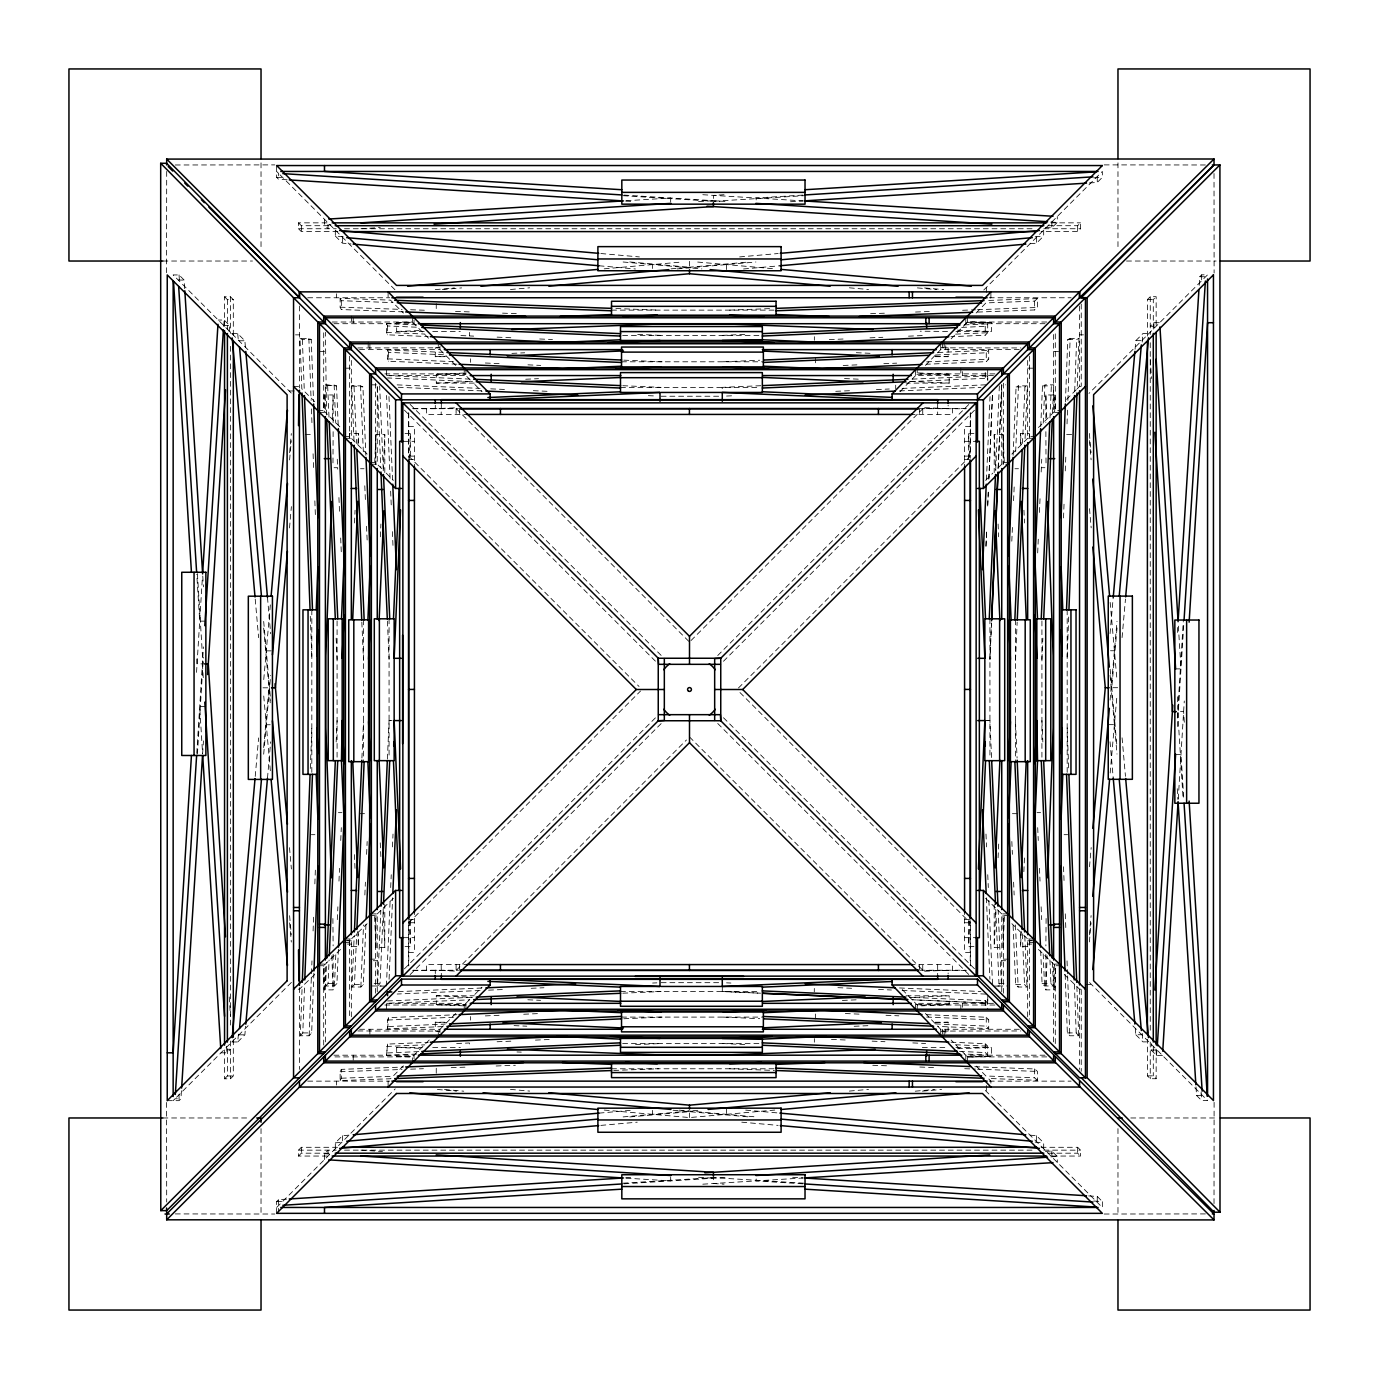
<?xml version="1.0" encoding="UTF-8"?>
<svg xmlns="http://www.w3.org/2000/svg" width="1379" height="1379" viewBox="0 0 1379 1379"><rect width="100%" height="100%" fill="white"/><g stroke="black" fill="none" stroke-linecap="round" stroke-linejoin="round"><path stroke-width="0.75" stroke-dasharray="5 3.75" d="M287.108 179.787L278.541 179.253L276.645 177.339L276.645 165.549M323.703 1045.058L323.703 965.731L317.791 965.731M333.132 954.251L333.132 989.881L324.272 989.881L324.272 965.179M326.547 414.958L325.392 332.253M1054.728 411.235L1054.728 394.963L1045.868 394.963L1045.868 422.56M814.265 991.984L814.317 988.433M987.812 995.948L987.692 1003.05L912.14 999.775L987.692 1003.05L985.244 1000.568L909.744 997.293M1067.036 423.87L1067.57 408.925M1067.88 400.375L1070.138 338.424L1078.999 338.424L1077.171 388.792L1064.26 401.703M313.895 973.091L311.654 1032.923L309.155 1035.767L300.312 1035.767L302.139 986.606M310.309 768.482L311.826 727.888M333.132 422.56L333.132 394.963L324.272 394.963L323.686 410.649L340.544 427.507M300.312 1035.767L302.794 1032.923L304.604 984.21M309.155 1035.767L311.395 975.867M311.482 973.729L311.964 960.887M313.085 930.946L313.722 913.829M314.843 883.887L315.481 866.77M332.253 418.595L333.132 394.963M332.977 462.913L333.132 431.041M1046.109 918.5L1045.868 945.873M1065.433 401.823L1067.76 339.63L1070.138 338.424M1038.456 949.441L1055.624 966.041L1054.728 989.881L1045.868 989.881L1047.144 955.733M1063.519 517.952L1064.157 500.853M1065.277 470.911L1065.915 453.794M1074.689 391.257L1076.62 339.63L1078.999 338.424M1067.174 656.956L1068.708 616.327M985.968 545.739L986.606 530.725M987.709 504.973L988.26 492.113M988.812 479.237L992.415 395.566M992.432 395.463L988.915 478.358M991.501 622.963L989.932 659.438L991.501 623.222M998.137 468.515L1001.74 384.844L1005.67 384.844M998.241 467.705L1001.74 384.844L1001.74 464.223L1007.635 464.223M1015.668 451.743L1018.443 385.861L1027.303 385.861L1024.976 440.97M1041.179 471.98L1041.731 459.207M1043.248 423.094L1044.868 384.844L1053.728 384.844L1052.453 414.958M338.407 949.252L336.924 983.555L334.442 985.985L325.582 985.985L326.599 962.456M336.148 742.005L337.079 720.579M349.335 437.832L349.525 433.575L358.385 433.575L358.385 444.141M325.582 985.985L328.064 983.555L329.081 959.974M334.442 985.985L335.821 953.889M337.303 919.655L337.872 906.813M338.975 881.129L339.527 868.287M340.734 840.483L341.302 827.641M354.506 523.003L355.058 510.23M357.919 444.228L358.385 433.575M365.935 924.568L363.332 984.572L360.85 987.019L351.99 987.019L354.196 936.22M361.919 758.019L363.504 721.613M384.793 472.601L384.793 434.609L375.933 434.609L374.76 461.724L383.293 470.256L379.639 385.879M351.99 987.019L354.472 984.572L356.678 933.824M360.85 987.019L363.539 924.964M364.849 895.005L365.401 882.164M366.607 854.342L367.159 841.5M380.363 536.793L380.914 524.02M383.224 470.808L384.793 434.609M384.638 986.123L377.553 985.985L380.828 910.45M387.396 759.105L389.068 720.51L393.498 720.579M377.553 985.985L380.035 983.555L383.328 908.037M386.413 985.985L390.136 900.401M390.688 887.576L391.24 874.717M392.463 846.913L393.015 834.054M409.253 459.138L410.373 433.575L405.047 433.575M389.085 979.262L392.619 897.815M986.433 479.909L990.036 396.566M973.953 946.442L968.627 946.442L969.747 920.81M985.968 546.532L986.623 531.622M987.726 506.059L988.364 491.148M999.361 385.879L995.707 470.256L1004.24 461.724L1003.067 434.609L994.207 434.609L994.207 472.601M1013.117 455.294L1016.082 386.913L1018.443 385.861M985.589 898.281L1004.412 916.483L1003.067 947.459L994.207 947.459L995.862 909.02M998.086 857.772L998.741 842.828M1011.807 541.171L1012.462 526.261M1013.565 500.698L1014.22 485.787M1022.477 443.469L1024.942 386.913L1027.303 385.861M1015.496 660.455L1017.168 622.119M1040.731 426.49L1042.49 385.879L1044.868 384.844M1029.751 940.03L1029.475 946.442L1020.615 946.442L1021.27 931.497M1023.856 871.7L1024.597 854.618M1037.68 552.927L1038.318 538.017M1039.438 512.454L1040.076 497.543M1049.971 417.94L1051.35 385.879L1053.608 384.896M1041.921 659.438L1042.852 638.132M196.542 672.383L202.454 576.525M196.766 753.365L203.454 646.889M197.421 754.123L203.368 657.473M223.726 326.427L224.122 320.031L218.227 320.031M167.238 1100.666L179.046 1100.666L180.942 1098.77L181.476 1090.186M202.627 753.761L203.437 740.902M229.155 331.891L229.569 325.461L224.122 320.031M1162.463 1055.487L1156.567 1055.487L1151.137 1050.04L1151.534 1043.627M1177.39 632.461L1177.925 623.894M1199.213 285.315L1199.747 276.748L1201.661 274.835L1207.556 274.835L1088.979 393.429M1156.567 1055.487L1156.964 1049.074M1177.338 718.045L1183.285 621.377M1177.373 726.509L1183.923 622.153M1178.252 798.993L1184.285 701.015M255.218 776.463L258.614 737.92M263.751 679.588L270.543 602.502M231.827 1041.972L237.722 1041.972L238.481 1033.44M263.665 747.539L268.922 687.811L263.027 687.811M289.624 452.743L291.314 433.575M263.682 754.192L270.629 675.434M289.607 459.931L291.297 440.659M237.722 1041.972L244.859 1034.836L245.617 1026.286M267.474 778.221L270.663 741.868M289.504 527.95L291.383 506.627M1089.496 866.736L1091.185 847.568M1110.026 633.65L1113.232 597.297M1135.072 349.232L1135.831 340.665L1142.967 333.528L1148.862 333.528M1089.393 934.859L1091.099 915.587M1110.078 700.084L1117.007 621.326M1089.376 941.943L1091.065 922.775M1117.042 627.962L1111.767 687.707L1117.662 687.707M1142.208 342.061L1142.967 333.528M1110.164 772.998L1116.938 695.912M1122.075 637.581L1125.471 599.038M416.665 1054.056L386.534 1055.314L387.568 1044.093L428.179 1042.334M442.659 1026.579L387.568 1028.906L387.568 1020.046L388.602 1017.668L456.983 1014.703M387.568 1028.906L388.602 1017.668M386.534 1055.314L387.568 1044.093M403.392 1065.846L390.481 1078.757L340.13 1080.584L340.13 1071.724L341.32 1069.363L403.513 1067.036M340.13 1080.584L341.32 1078.223L341.32 1069.363M899.97 391.722L918.173 372.899L949.166 374.243L949.166 383.103L906.089 383.103M925.395 365.435L942.322 347.939M951.131 338.855L967.748 321.686L991.57 322.583L991.57 331.443L955.957 331.443M976.125 313.016L985.899 302.915L1034.629 301.105L1037.456 298.605L1037.456 307.465L1034.629 309.947L974.781 312.188M961.663 327.392L985.244 326.358L987.692 323.875L987.692 332.735L985.244 335.218L950.958 336.717M935.514 354.989L986.261 352.783L988.709 350.3L988.709 359.161L986.261 361.643L926.257 364.246M909.726 381.621L985.244 378.346L987.692 375.864L987.812 382.948M173.151 1100.666L175.047 1098.77L180.942 1098.77M176.529 1097.288L291.727 982.089M983.779 290.021L1102.355 171.444L1102.355 177.339L1097.253 182.459L1088.669 182.993M221.002 1052.815L226.897 1052.815L230.448 1049.264L224.553 1049.264L224.553 1078.809L230.448 1078.809L233.31 1075.965L233.31 1039.404M1030.113 243.738L1036.543 243.169L1043.679 236.033L1043.679 230.138M1045.42 227.466L1051.849 227.863L1057.279 222.433L1057.279 216.537M224.553 1078.809L227.397 1075.965L227.397 1046.402M1048.109 225.708L1077.654 225.708L1080.515 222.846L1080.515 228.742L1077.654 231.603L1041.093 231.603M408.615 922.947L640.545 691.017M691.017 640.545L922.947 408.615M404.392 968.868L655.542 717.718M717.718 655.542L968.868 404.392M410.132 974.608L661.282 723.458M723.458 661.282L974.608 410.132M412.735 970.385L456.104 970.488L686.466 739.971M738.454 687.983L970.385 456.053L970.385 412.735M1147.397 336.114L1147.397 299.553L1150.258 296.692L1156.154 296.692L1156.154 326.254L1150.258 326.254L1153.792 322.703L1159.687 322.703M324.496 1159.601L324.496 1153.706L328.047 1150.155L328.047 1156.05L298.485 1156.05L298.485 1150.155L301.346 1147.294L337.907 1147.294M1153.292 329.098L1153.292 299.553L1156.154 296.692M298.485 1156.05L301.346 1153.189L330.891 1153.189M985.589 480.357L992.811 473.135M1011.841 454.122L1029.372 436.591L1035.267 436.591M1038.456 427.507L1055.297 410.649L1061.209 410.649M1077.171 388.792L1079.55 386.413L1085.445 386.413M429.197 1040.042L412.355 1056.9L332.27 1056.9M455.811 1013.427L438.281 1030.958L438.281 1036.87M474.824 994.414L482.047 987.192M276.645 1213.348L276.645 1201.557L278.541 1199.644L287.108 1199.109M335.321 1148.759L335.321 1142.863L342.457 1135.727L351.024 1134.969M276.645 1207.452L395.221 1088.876M314.722 974.436L299.45 989.191L293.555 989.191M340.544 949.441L323.375 966.041L324.272 989.881M343.733 940.633L349.628 940.633L367.124 923.706M393.411 898.281L374.588 916.483L375.933 947.459L384.793 947.459L384.793 904.383M604.209 268.836L681.295 262.062M739.627 256.925L778.152 253.529M435.264 289.624L454.432 287.935M671.021 268.853L749.245 261.958M1035.146 236.792L1043.679 236.033M442.349 289.607L461.62 287.901M677.123 268.922L755.882 261.993M510.454 289.504L529.639 287.815M743.557 268.974L779.911 265.768M599.089 1113.129L633.306 1110.112M849.361 1091.082L868.546 1089.393M623.118 1116.904L699.808 1110.147M915.242 1091.185L934.514 1089.479M335.321 1142.863L343.854 1142.105M629.755 1116.938L689.5 1111.681L689.5 1117.576M922.43 1091.151L941.598 1089.479M600.848 1125.385L637.236 1122.178M691.551 1117.386L774.791 1110.061M698.567 201.627L713.426 200.696M802.906 195.077L756.175 198.007L756.175 203.902M360.988 228.742L380.328 227.535M790.495 201.748L803.371 200.938M625.687 1177.821L634.254 1177.287M1045.42 1151.431L1051.849 1151.034L1057.279 1156.464L1057.279 1162.376M623.946 1183.837L728.302 1177.27M626.066 200.748L670.677 198.007L670.677 203.902M724.044 194.715L713.426 195.37L713.426 201.265L803.681 195.715M324.496 219.313L324.496 225.208L330.943 224.811M1093.771 177.874L1102.355 177.339M623.17 1183.182L717.701 1177.356M1050.867 1156.86L1057.279 1156.464M702.807 1184.182L802.906 1178.011M439.539 347.646L435.281 347.818L435.281 356.678L445.831 356.678M722.286 335.39L745.832 334.356M964.145 324.892L987.692 323.875M435.281 356.678L445.917 356.23M511.919 353.369L524.692 352.8M829.331 339.596L844.31 338.958M869.994 337.838L882.836 337.286M908.502 336.166L923.482 335.528M955.578 334.132L987.692 332.735M474.29 383.103L436.298 383.103L436.298 374.243L463.413 373.071L471.946 381.604L387.568 377.949M723.303 361.798L759.708 360.229M937.927 352.507L988.709 350.3M436.298 383.103L472.497 381.535M525.727 379.225L538.499 378.673M843.19 365.469L858.169 364.814M883.853 363.694L896.695 363.142M926.654 361.85L988.709 359.161M760.812 385.706L722.2 387.361L722.286 391.808M912.14 379.139L987.692 375.864M454.432 407.839L435.281 408.667L435.281 405.133M726.561 396.049L735.197 395.67M835.743 391.308L850.757 390.671M876.406 389.55L889.265 388.999M902.09 388.43L987.692 384.724M899.504 390.929L980.952 387.396M398.255 991.639L481.599 988.019M480.064 990.518L397.169 994.018M488.58 990.156L505.628 989.415M531.191 988.295L543.964 987.743M652.612 983.037L656.869 982.848M924.637 971.247L948.131 970.23L948.131 973.781M387.568 1000.964L471.946 997.31L463.413 1005.825L436.298 1004.653L436.298 995.793L474.29 995.793M622.791 993.19L661.127 991.535M485.339 1015.909L500.249 1015.254M523.692 1014.237L538.603 1013.599M842.379 1000.43L857.324 999.775M910.726 997.465L949.166 995.793L949.166 1004.653L918.173 1005.998L899.97 987.192M388.602 1026.528L445.176 1024.08M623.808 1018.753L662.161 1017.099M497.095 1041.766L512.005 1041.128M535.448 1040.111L550.359 1039.456M854.17 1026.286L869.115 1025.648M935.324 1022.77L948.131 1022.218L948.131 1031.078L941.719 1031.354M387.568 1052.953L419.63 1051.556M635.564 1044.627L661.127 1043.524M386.534 1009.238L386.534 1003.326L469.412 999.844M387.568 1020.046L453.432 1017.271M386.534 1046.454L424.784 1044.851M456.656 1043.507L469.412 1042.972L469.412 1046.506M424.249 331.443L396.669 331.443L396.669 322.583L412.338 321.997L429.197 338.855M729.577 310.12L772.309 308.534M1037.456 298.605L988.295 300.45L990.898 297.761L990.898 291.865M396.669 331.443L420.302 330.546M870.614 313.705L885.577 313.154M915.535 312.033L932.635 311.395M962.594 310.275L975.418 309.792M977.556 309.706L1037.456 307.465M922.327 1047.626L947.563 1047.471M451.226 1067.674L468.326 1067.036M496.13 1066.001L515.367 1065.277M957.44 1048.747L991.57 1047.471L991.57 1056.314L967.748 1057.21L951.131 1040.042M340.13 1071.724L402.065 1069.483M410.614 1069.173L423.439 1068.708M341.32 1078.223L392.963 1076.292M613.741 1070.449L658.645 1068.777M986.985 720.562L989.932 720.51L991.604 759.105M994.362 986.123L1001.447 985.985L998.172 910.45L995.69 908.054L998.965 983.555L1001.447 985.985M175.288 164.98L274.852 164.894M1104.148 164.894L1205.867 164.98M276.645 177.339L282.885 177.339M337.907 231.603L301.346 231.603L298.485 228.742L298.485 222.846L328.047 222.846L328.047 228.742L324.496 225.208M1050.953 222.846L1080.515 222.846M298.485 222.846L301.346 225.708L330.891 225.708M298.485 228.742L336.269 228.742M344.509 228.742L1035.267 228.742M1043.886 228.742L1080.515 228.742M162.86 261.027L252.495 261.027M1126.505 261.027L1216.14 261.027M184.7 288.642L184.148 280.058L179.046 274.938L173.151 274.938L291.727 393.515M1199.747 276.748L1205.642 276.748M178.253 280.058L184.148 280.058M224.553 326.34L224.553 296.795L230.448 296.795L233.31 299.657L233.31 336.217M307.707 297.761L389.723 297.761M989.277 297.761L1071.104 297.761M224.553 296.795L227.397 299.657L233.31 299.657M1147.397 299.553L1153.292 299.553M611.518 310.12L776.049 310.12M332.27 322.014L412.355 322.014L412.355 316.101M1046.764 322.014L967.437 322.014L967.437 316.101M396.669 322.583L412.924 322.583M966.886 322.583L991.57 322.583M333.959 323.703L414.045 323.703L414.045 317.791M1045.041 323.703L965.8 323.703L965.8 317.791M223.657 325.461L229.569 325.461M432.73 331.443L460.327 331.443M947.563 331.443L920.189 331.201M231.827 333.632L237.722 333.632L244.859 340.768L245.428 347.18M295.52 334.856L299.45 334.856M1079.55 334.856L1083.48 334.856M622.636 335.39L760.225 335.39M314.74 401.703L301.829 388.792L300.001 338.424L308.862 338.424L311.24 339.63L313.567 401.823M300.001 338.424L302.38 339.63L311.24 339.63M1067.76 339.63L1076.62 339.63M238.963 340.768L244.859 340.768M1135.831 340.665L1141.726 340.665M357.885 347.939L439.505 347.818M941.667 347.818L1020.839 347.939M359.574 349.628L439.97 349.628L439.97 343.733M1019.271 349.628L940.702 349.628L940.702 343.733M319.48 351.524L325.392 351.524M1053.608 351.524L1059.52 351.524M935.203 356.678L948.131 356.678L948.131 347.818L941.719 347.542M621.533 361.798L763.363 361.798M345.422 368.176L351.335 368.176M1027.665 368.176L1033.578 368.176M384.844 373.881L465.912 373.881M994.914 373.881L917.225 373.881L917.225 367.969M436.298 374.243L465.912 374.243M916.88 374.243L949.166 374.243M386.534 369.658L386.534 375.571L465.912 375.571L465.912 369.658M993.466 375.571L915.587 375.571L915.587 369.658M319.48 412.355L325.392 412.355L325.392 384.896L336.51 385.879L338.269 426.49M371.365 384.844L377.26 384.844L380.759 467.705M325.392 384.896L336.51 385.879M354.024 440.97L351.697 385.861L360.557 385.861L362.918 386.913L365.883 455.294M1042.49 385.879L1051.35 385.879M293.555 386.413L299.45 386.413M351.697 385.861L362.918 386.913M1016.082 386.913L1024.942 386.913M620.498 387.378L760.225 387.378M289.159 390.964L295.072 390.964M661.127 396.238L720.166 396.238M412.735 408.615L456.104 408.512L689.5 642.045M966.265 408.615L922.741 408.512L922.741 414.424M413.079 408.77L458.5 408.667M920.138 408.667L965.921 408.77M317.791 410.649L323.703 410.649L323.703 330.564M1059.52 412.355L1053.608 412.355L1053.608 332.253M468.774 414.424L426.404 414.424L426.404 408.512M910.071 414.424L952.441 414.424L952.441 408.512M408.512 426.404L414.424 426.404L414.424 468.774M970.488 426.404L964.576 426.404L964.576 468.774M968.627 458.914L968.627 433.575L973.953 433.575M1020.615 444.141L1020.615 433.575L1029.475 433.575L1029.665 437.832M305.276 434.557L312.361 434.557M1066.639 434.557L1073.724 434.557M343.733 436.591L349.628 436.591L367.159 454.122M345.422 438.281L351.335 438.281L351.335 357.885M1033.578 438.281L1027.665 438.281L1027.665 357.885M403.185 441.332L414.424 441.332M964.576 441.332L975.815 441.332M408.615 412.735L408.512 456.104L414.424 456.104M964.576 456.104L970.488 456.104M408.512 459.379L414.424 459.379M964.576 459.379L970.488 459.379M369.658 462.534L375.571 462.534M1003.429 462.534L1009.342 462.534M371.365 464.223L377.26 464.223L377.26 384.844M334.08 467.705L337.631 467.705L337.821 471.98M1041.369 467.705L1044.92 467.705M360.505 468.739L364.039 468.739M1014.961 468.739L1018.495 468.739M205.592 621.136L199.696 621.136L196.766 574.388M1110.491 650.75L1114.422 650.75M266.285 650.854L272.18 650.854M1175.098 668.884L1180.993 668.884L1178.252 624.273M205.592 706.617L199.696 706.617L202.575 753.365M985.502 720.579L989.932 720.579M266.285 724.751L270.215 724.751M1108.526 724.664L1114.422 724.664M1175.098 754.382L1180.993 754.382L1183.803 798.993M338.407 812.662L341.94 812.662M1037.06 812.662L1040.593 812.662M359.505 813.679L366.59 813.679M1012.41 813.679L1019.495 813.679M311.361 834.691L314.912 834.691M1064.088 834.691L1067.639 834.691M371.365 913.898L377.26 913.898L377.26 991.76M1007.635 913.898L1001.74 913.898L1001.74 991.76M369.658 915.535L375.571 915.535L375.571 993.208M1009.342 915.535L1003.429 915.535L1003.429 993.208M408.512 919.465L414.424 919.465M964.576 919.465L970.488 919.465M414.424 922.741L408.512 922.741L408.615 966.265M964.576 922.741L970.488 922.741L970.385 966.265M403.185 937.668L414.424 937.668M964.576 937.668L975.815 937.668M345.422 938.996L351.335 938.996L351.335 1017.581M1033.578 938.996L1027.665 938.996L1027.665 1017.581M1035.267 940.633L1029.372 940.633L1011.876 923.706M347.387 940.788L351.335 940.788M1027.665 940.788L1031.613 940.788M343.733 942.478L349.628 942.478M1029.372 942.478L1035.267 942.478M347.387 944.081L351.335 944.081M1027.665 944.081L1031.613 944.081M349.249 940.03L349.525 946.442L358.385 946.442L358.385 933.514M405.047 946.442L410.373 946.442L410.373 920.586M408.512 952.441L414.424 952.441L414.424 910.071M970.488 952.441L964.576 952.441L964.576 910.071M369.658 959.146L375.571 959.146M1003.429 959.146L1009.342 959.146M373.33 960.732L377.26 960.732M1001.74 960.732L1005.67 960.732M319.48 964.093L325.392 964.093L325.392 1043.351M1059.52 964.093L1053.608 964.093L1053.608 1043.351M468.774 964.576L426.404 964.576L426.404 970.488M910.071 964.576L952.441 964.576L952.441 970.488M1061.209 965.731L1055.297 965.731L1055.297 1045.058M413.079 970.23L458.5 970.23M920.138 970.23L965.921 970.23M966.265 970.385L922.741 970.488L922.741 964.576M661.127 982.675L720.166 982.675M328.064 983.555L336.924 983.555M374.123 983.555L380.035 983.555M998.965 983.555L1004.877 983.555M1042.076 983.555L1050.936 983.555L1053.418 985.985L1044.558 985.985L1042.076 983.555L1040.593 949.252M354.472 984.572L363.332 984.572M1015.668 984.572L1024.528 984.572L1027.01 987.019L1018.15 987.019L1015.668 984.572L1013.065 924.568M1085.635 984.537L1091.53 984.537M371.64 985.985L381.104 985.985M997.896 985.985L1007.359 985.985M1064.278 974.436L1079.55 989.191L1085.445 989.191M620.498 991.535L760.225 991.535M906.089 995.793L949.166 995.793M386.534 1003.326L465.912 1003.326L465.912 1009.238M993.466 1003.326L915.587 1003.326L915.587 1009.238M436.298 1004.653L465.912 1004.653M916.88 1004.653L949.166 1004.653M384.844 1005.015L465.912 1005.015M994.914 1005.015L917.225 1005.015L917.225 1010.928M621.533 1017.099L763.363 1017.099M439.539 1031.268L435.281 1031.078L435.281 1022.218L445.831 1022.218M935.203 1022.218L948.131 1022.218M359.574 1029.268L439.97 1029.268L439.97 1035.181M1019.271 1029.268L940.702 1029.268L940.702 1035.181M357.885 1030.958L439.505 1031.078M941.667 1031.078L1020.839 1030.958M302.794 1032.923L311.654 1032.923M1067.346 1032.923L1076.206 1032.923L1078.688 1035.767L1069.845 1035.767L1067.346 1032.923L1065.105 973.091M238.963 1034.836L244.859 1034.836M1135.262 1028.32L1135.831 1034.733L1141.726 1034.733M1135.831 1034.733L1142.967 1041.886L1148.862 1041.886M622.636 1043.524L760.225 1043.524M412.355 1062.795L412.355 1056.9L396.669 1056.314L396.669 1047.471L422.129 1047.471M432.73 1047.471L460.327 1047.471M955.957 1047.471L991.57 1047.471M1151.137 1050.04L1157.033 1050.04M333.959 1055.194L414.045 1055.194L414.045 1061.106M1045.041 1055.194L965.8 1055.194L965.8 1061.106M396.669 1056.314L412.924 1056.314M966.886 1056.314L991.57 1056.314M1046.764 1056.9L967.437 1056.9L967.437 1062.795M611.518 1068.777L776.049 1068.777M227.397 1075.965L233.31 1075.965M1147.397 1075.861L1153.292 1075.861L1156.154 1078.723L1150.258 1078.723L1147.397 1075.861L1147.397 1039.301M307.707 1081.136L389.723 1081.136M989.277 1081.136L1071.104 1081.136M1196.007 1086.876L1196.541 1095.46L1202.436 1095.46M1196.541 1095.46L1201.661 1100.563L1207.556 1100.563L1088.979 981.986M162.86 1117.973L250.357 1117.973M1130.78 1117.973L1216.14 1117.973M1041.093 1147.294L1077.654 1147.294L1080.515 1150.155L1080.515 1156.05L1050.953 1156.05M298.485 1150.155L336.269 1150.155M344.509 1150.155L1035.267 1150.155M1043.886 1150.155L1080.515 1150.155M1048.109 1153.189L1077.654 1153.189L1080.515 1156.05M276.645 1201.557L282.885 1201.557M175.288 1213.916L274.852 1214.02M1104.148 1214.02L1205.867 1213.916M389.068 720.51L392.015 720.562M403.513 311.878L341.32 309.551L340.13 307.172L340.13 298.312L390.481 300.139L403.392 313.05M340.13 307.172L402.065 309.43M410.614 309.741L425.577 310.275M615.879 308.517L658.645 310.12M340.13 298.312L341.32 300.691L392.963 302.622M455.501 311.378L472.601 312.033M502.542 313.136L517.504 313.705M957.44 330.167L991.57 331.443M974.781 1066.708L1034.629 1068.949L1037.456 1071.431L1037.456 1080.291L988.295 1078.447L990.898 1081.136L990.898 1087.048M396.669 1047.471L420.302 1048.35M516.987 1051.97L521.279 1052.125M872.752 1065.277L889.869 1065.915M919.81 1067.036L934.79 1067.587M964.731 1068.708L975.418 1069.104M977.556 1069.19L1037.456 1071.431M1037.456 1080.291L1034.629 1077.809L985.899 1075.982L976.125 1065.881M729.577 1068.777L774.446 1070.449M416.665 324.858L386.534 323.582L386.534 332.442L387.568 334.821L428.179 336.579M386.534 332.442L424.784 334.046M460.914 335.58L473.669 336.114M456.983 364.194L388.602 361.229L387.568 358.85L387.568 349.99L442.659 352.317M387.568 358.85L453.432 361.643M386.534 375.571L469.412 379.07M397.169 384.879L480.064 388.378M637.701 334.373L661.127 335.39M386.585 323.703L387.568 325.961L419.63 327.34M497.095 337.131L514.143 337.872M539.706 338.975L552.479 339.527M856.307 352.696L871.252 353.352M935.324 356.127L948.131 356.678M623.808 360.143L662.161 361.798M387.568 349.99L388.602 352.369L445.176 354.817M485.339 363.005L502.387 363.728M527.95 364.849L540.723 365.401M844.517 378.57L859.462 379.208M910.726 381.431L949.166 383.103M622.791 385.706L661.127 387.378M490.717 388.844L507.748 389.585M533.311 390.688L548.221 391.343M648.354 395.67L656.869 396.049M924.637 407.65L948.131 408.667L948.131 405.133M398.255 387.258L481.599 390.878M899.504 987.967L980.952 991.501M454.432 971.057L435.281 970.23L435.281 973.781M726.561 982.848L730.922 983.037M837.898 987.674L852.894 988.329M878.544 989.45L891.42 990.001M902.09 990.467L987.692 994.173M722.286 987.105L722.286 991.535L760.812 993.208M722.2 991.535L760.536 993.19M926.257 1014.651L986.261 1017.254L988.709 1019.736L988.709 1028.596L937.927 1026.407M436.298 995.793L472.497 997.362M527.847 999.775L540.62 1000.327M845.327 1013.531L860.306 1014.186M885.99 1015.289L898.832 1015.84M926.654 1017.047L988.709 1019.736M935.514 1023.925L986.261 1026.114L988.709 1028.596M723.303 1017.099L759.708 1018.685M950.958 1042.196L985.244 1043.679L987.692 1046.161L987.692 1055.021L964.145 1054.004M435.281 1022.218L445.917 1022.684M514.057 1025.631L526.83 1026.183M831.468 1039.387L846.447 1040.042M872.131 1041.145L884.973 1041.714M912.795 1042.92L925.619 1043.472M955.578 1044.765L987.692 1046.161M959.525 1051.419L985.244 1052.539L987.692 1055.021M722.286 1043.524L747.97 1044.627M702.807 194.715L802.906 200.886M623.17 195.715L719.838 201.662M1050.867 222.036L1057.279 222.433M324.496 1153.706L330.943 1154.102M803.681 1183.182L713.426 1177.632L713.426 1183.527L724.044 1184.182M1093.771 1201.023L1102.355 1201.557L1102.355 1207.452L983.779 1088.876M626.066 1178.149L670.677 1180.889L670.677 1176.959M623.946 195.077L728.302 201.627M625.687 201.075L634.254 201.61M360.988 1150.155L382.483 1151.499M792.649 1177.287L803.371 1177.959M1088.669 1195.903L1097.253 1196.438L1102.355 1201.557M698.567 1177.27L713.426 1178.2M802.906 1183.837L756.175 1180.889L756.175 1174.994M600.848 253.529L639.373 256.925M697.705 262.062L774.791 268.836M335.321 230.138L335.321 236.033L343.854 236.792M629.755 261.958L689.5 267.233L689.5 261.338M924.568 287.935L943.736 289.624M623.118 261.993L701.877 268.922M917.38 287.901L936.651 289.607M335.321 236.033L342.457 243.169L351.024 243.928M599.089 265.768L635.443 268.974M849.361 287.815L868.546 289.504M510.454 1089.393L529.639 1091.082M745.694 1110.112L779.911 1113.129M1030.113 1135.158L1036.543 1135.727L1043.679 1142.863L1043.679 1148.759M444.486 1089.479L463.758 1091.185M679.192 1110.147L755.882 1116.904M437.402 1089.479L456.57 1091.151M673.073 1110.233L749.245 1116.938M1035.146 1142.105L1043.679 1142.863M604.209 1110.061L687.449 1117.386M741.764 1122.178L778.152 1125.385M276.645 171.444L278.541 173.358L278.541 179.253M280.023 174.84L395.221 290.021M455.811 365.469L438.281 347.939L438.281 342.044M474.824 384.482L482.047 391.705M739.971 692.534L970.385 922.947M410.132 404.392L661.282 655.542M723.458 717.718L974.608 968.868M404.392 410.132L655.542 661.282M717.718 723.458L968.868 974.608M408.615 456.053L639.029 686.466M689.5 736.955L922.947 970.385M386.189 473.135L393.411 480.357M925.395 1013.462L942.322 1030.958M1110.164 602.399L1116.938 679.502M1122.075 737.817L1125.471 776.36M1089.376 433.471L1091.065 452.64M1110.147 669.229L1117.042 747.452M1142.208 1033.336L1142.967 1041.886M1089.393 440.556L1091.099 459.828M1110.078 675.331L1117.007 754.089M1089.496 508.661L1091.185 527.847M1110.026 741.764L1113.232 778.118M267.474 597.4L270.663 633.754M289.504 847.654L291.383 868.977M263.682 621.429L270.629 700.17M289.607 915.69L291.297 934.962M237.722 333.632L238.481 342.164M263.665 628.066L270.543 706.272M289.624 922.861L291.314 942.047M255.218 599.141L258.614 637.684M263.751 696.016L270.543 773.102M1177.373 696.774L1178.304 711.633M1150.258 359.195L1151.465 378.535M1177.252 788.702L1177.925 799.424M202.765 576.077L203.437 586.816M229.224 996.983L230.448 1016.323M202.385 663.885L203.454 680.864M1184.285 722.251L1183.63 711.633L1177.735 711.633L1183.148 799.734M1153.792 322.703L1154.189 329.15M1201.126 1091.978L1201.661 1100.563M179.046 274.938L179.563 283.54M197.421 573.63L202.972 663.885L197.076 663.885L196.542 655.37M226.501 1046.368L226.897 1052.815M1041.921 720.579L1042.852 742.005M1052.401 962.456L1053.418 985.985M1049.919 959.974L1050.936 983.555M1020.615 433.575L1021.081 444.228M1023.942 510.23L1024.494 523.003M1037.697 827.641L1038.266 840.483M1039.473 868.287L1040.025 881.129M1041.128 906.813L1041.697 919.655M1043.179 953.889L1044.558 985.985M1015.496 721.613L1017.081 758.019M1024.804 936.22L1027.01 987.019M1022.322 933.824L1024.528 984.572M994.207 434.609L995.776 470.808M998.086 524.02L998.637 536.793M1011.841 841.5L1012.393 854.342M1013.599 882.164L1014.151 895.005M1015.461 924.964L1018.15 987.019M968.627 433.575L969.747 459.138M985.985 834.054L986.537 846.913M987.76 874.717L988.312 887.576M988.864 900.401L992.587 985.985M986.381 897.815L989.915 979.262M388.964 396.566L392.567 479.909M390.085 478.358L386.568 395.463M390.636 491.148L391.274 506.059M392.377 531.622L393.032 546.532M409.253 920.81L410.373 946.442M387.413 621.084L389.068 659.438M364.78 485.787L365.435 500.698M366.538 526.261L367.193 541.171M380.259 842.828L380.914 857.772M383.138 909.02L384.793 947.459M360.557 385.861L363.332 451.743M354.058 386.913L356.523 443.469M361.832 622.119L363.504 660.455M338.924 497.543L339.562 512.454M340.682 538.017L341.32 552.927M354.403 854.618L355.144 871.7M357.73 931.497L358.385 946.442M334.132 384.844L335.752 423.094M337.269 459.207L337.631 467.705M327.65 385.879L329.029 417.94M336.148 638.132L337.079 659.438M1054.728 394.963L1055.314 410.649L1055.297 330.564M1067.174 727.888L1068.691 768.482M1076.861 986.606L1078.688 1035.767M1074.396 984.21L1076.206 1032.923M1045.868 394.963L1046.747 418.595M1063.519 866.77L1064.157 883.887M1065.277 913.829L1065.915 930.946M1067.036 960.887L1067.518 973.729M1067.605 975.867L1069.845 1035.767M1046.023 462.913L1045.868 431.041M332.891 918.5L333.132 945.873M313.085 453.794L313.722 470.911M314.843 500.853L315.481 517.952M331.856 955.733L333.132 989.881M302.38 339.63L304.311 391.257M310.292 616.327L311.826 656.956M308.862 338.424L311.12 400.375M311.43 408.925L311.964 423.87M1214.02 173.495L1214.106 273.042M1214.106 1102.355L1214.02 1204.074M1201.661 274.835L1201.661 281.092M1156.154 1049.16L1156.154 1078.723M1153.292 1046.299L1153.292 1075.861M1150.258 296.692L1150.258 334.476M1150.258 342.716L1150.258 1033.474M1150.258 1042.093L1150.258 1078.723M1117.973 162.86L1117.973 250.357M1117.973 1128.643L1117.973 1216.14M1097.253 176.564L1097.253 182.459M1097.253 1196.438L1097.253 1202.333M1081.239 304.104L1081.239 385.775M1081.239 989.639L1081.239 1071.293M1079.55 306L1079.55 386.413M1079.55 989.191L1079.55 1069.397M1077.654 225.708L1077.654 231.603M1077.654 1147.294L1077.654 1153.189M1067.174 609.828L1067.174 774.36M1054.728 965.179L1054.728 989.881M1051.849 221.967L1051.849 227.863M1051.849 1151.034L1051.849 1156.929M1045.868 954.251L1045.868 989.881M1041.921 620.946L1041.921 758.536M1036.543 237.274L1036.543 243.169M1036.543 1135.727L1036.543 1141.622M1034.629 301.105L1034.629 309.947M1034.629 1068.949L1034.629 1077.809M1029.372 356.178L1029.475 437.798M1029.475 939.978L1029.372 1019.15M1020.615 933.514L1020.615 946.442M1015.496 619.826L1015.496 761.673M1003.429 383.155L1003.429 464.223M1003.067 434.609L1003.067 464.223M1003.067 915.191L1003.067 947.459M994.207 904.383L994.207 947.459M989.932 618.809L989.932 758.536M987.692 369.951L987.692 379.397M987.692 999.499L987.692 1008.945M986.347 287.47L986.347 293.365M986.261 352.783L986.261 361.643M986.261 1017.254L986.261 1026.114M986.347 1085.532L986.347 1091.427M985.244 326.358L985.244 335.218M985.244 372.433L985.244 378.346M985.244 1000.568L985.244 1006.463M985.244 1043.679L985.244 1052.539M970.23 413.079L970.23 458.259M970.23 920.741L970.23 965.921M968.627 920.586L968.627 946.442M962.439 371.623L962.439 375.571M962.439 1003.326L962.439 1007.273M960.835 367.969L960.835 373.881M960.835 1005.015L960.835 1010.928M945.77 345.698L945.77 349.628M945.77 1029.268L945.77 1033.199M944.167 342.044L944.167 347.939M944.167 1030.958L944.167 1036.87M942.322 342.044L942.478 349.628M942.478 1029.268L942.322 1036.87M937.668 403.185L937.668 414.424M937.668 964.576L937.668 975.815M919.465 408.512L919.465 414.424M919.465 964.576L919.465 970.488M895.695 385.172L895.695 388.723M815.368 357.816L815.368 364.901M815.368 1013.996L815.368 1019.322M814.351 336.7L814.351 340.251M814.351 1038.646L814.351 1042.196M726.457 264.578L726.457 270.474M726.457 1108.423L726.457 1114.318M652.543 264.578L652.543 268.509M652.543 1110.388L652.543 1114.318M470.429 358.799L470.429 362.349M470.429 1016.547L470.429 1020.098M469.412 332.391L469.412 335.924M464.223 367.969L464.223 373.881M464.223 1005.015L464.223 1010.928M459.379 408.512L459.379 414.424M459.379 964.576L459.379 970.488M456.104 408.512L456.104 414.424M456.104 964.576L456.104 970.488M441.332 403.185L441.177 414.424M441.177 964.576L441.332 975.815M436.247 303.57L436.247 310.671M436.247 1068.242L436.247 1075.327M410.373 433.575L410.373 458.914M408.77 413.079L408.77 458.259M408.77 920.741L408.77 965.921M389.068 618.809L389.068 758.536M388.602 352.369L388.602 361.229M388.102 291.865L388.102 297.761M388.102 1081.136L388.102 1087.048M387.568 325.961L387.568 334.821M375.933 434.609L375.933 464.223M375.933 915.191L375.933 947.459M375.571 383.155L375.571 464.223M369.882 343.733L369.882 349.628M369.882 1029.268L369.882 1035.181M368.193 342.044L368.193 347.939M363.504 619.826L363.504 761.673M353.214 317.791L353.214 323.703M353.214 1055.194L353.214 1061.106M351.524 316.101L351.524 322.014M349.628 356.178L349.628 436.591M349.628 940.633L349.628 1019.15M349.525 433.575L349.525 437.798M349.525 939.978L349.525 946.442M342.457 237.274L342.457 243.169M342.457 1135.727L342.457 1141.622M341.32 300.691L341.32 309.551M337.079 620.946L337.079 758.536M336.562 293.83L336.562 297.761M336.562 1081.136L336.562 1085.066M324.272 394.963L324.272 411.235M311.826 609.828L311.826 774.36M301.346 225.708L301.346 231.603M301.346 1147.294L301.346 1153.189M299.45 306L299.45 388.016M299.45 987.588L299.45 1069.397M278.541 1199.644L278.541 1211.451M261.027 162.86L261.027 250.357M261.027 1128.643L261.027 1216.14M230.448 296.795L230.448 333.425M230.448 346.336L230.448 1028.682M230.448 1041.024L230.448 1078.809M227.397 299.657L227.397 329.202M179.046 1094.426L179.046 1100.666M166.687 171.444L166.583 273.145M166.583 1102.459L166.687 1202.023"/><path stroke-width="1.5" d="M1212.313 164.98L1219.915 164.894L1087.135 297.657L1081.239 297.657L1214.02 164.894L1214.02 158.999L166.687 159.085L166.687 164.98L166.583 163.291L160.688 163.291L160.791 1210.624L166.687 1210.624L401.513 975.798L401.513 937.823M1214.02 158.999L1079.55 291.865L299.45 291.865L299.45 297.761L293.555 297.761L160.688 163.291M324.496 165.549L324.496 171.444L621.826 189.733M977.487 399.807L1079.55 297.761L1079.55 291.865L977.487 393.911L892.127 393.911L892.127 399.807L722.286 392.446L722.286 401.306M393.704 745.884L393.773 741.678M1077.016 392.946L1068.932 609.914M302.294 982.331L310.068 774.877M316.239 609.828L317.842 566.993M304.776 979.935L312.464 774.36M316.894 655.663L317.859 629.996M313.964 970.954L317.877 866.253M331.529 501.456L325.754 655.663L325.754 727.888L331.374 877.802M1047.626 877.802L1053.246 727.888L1053.246 655.663L1047.471 501.456M1061.106 517.625L1065.346 403.961M1061.14 753.555L1062.106 727.888M1066.519 609.828L1074.534 395.549M1061.123 819.092L1062.795 774.36M991.587 620.826L997.948 472.79M1024.804 445.245L1017.254 619.981M1052.28 419.182L1043.679 618.964M326.789 958.164L335.321 761.277M341.492 618.809L344.078 559.202M329.271 955.681L337.717 760.656M342.164 658.317L344.026 615.31M338.493 947.114L344.078 818.523M352.696 619.619L357.816 501.37M354.386 931.928L361.832 760.157M367.9 619.826L370.227 566.407M356.868 929.515L364.142 761.673M368.572 659.334L370.262 620.602M366.211 918.138L370.296 823.832M379.104 620.636L383.862 510.988M381.018 906.21L387.309 760.967M393.48 618.809L399.134 488.321M383.483 904.245L389.705 760.656M401.237 658.317L394.153 658.317L400.582 509.954M392.808 893.523L396.428 809.938M982.537 569.665L986.244 484.184M978.418 868.942L984.847 720.579L977.763 720.579M989.26 618.809L995.517 474.497M979.917 890.558L985.554 760.656M991.691 618.964L998.051 471.98M995.224 867.805L999.896 760.312M1008.756 555.72L1013.013 457.432M1008.739 760.346L1010.428 721.613M1014.841 619.826L1022.201 449.933M1008.687 817.575L1011.117 761.673M1021.184 877.544L1026.217 761.432M1034.905 561.115L1040.645 428.61M1034.974 763.587L1036.836 720.579L1037.542 760.656L1034.939 820.436M1041.248 618.809L1049.781 422.215M191.44 755.468L173.151 1052.815L167.238 1052.815M202.713 572.268L217.968 324.306M175.323 1094.478L196.628 755.485M204.799 625.652L223.398 329.753M181.614 1088.048L202.506 755.916M207.608 674.555L225.518 389.723M1154.895 990.07L1172.805 705.221M1178.062 621.739L1198.937 289.607M1157.291 1045.765L1175.632 754.123M1184.061 620.033L1205.384 281.04M1162.738 1051.212L1177.994 803.233M1189.129 622.17L1207.556 322.703L1213.451 322.703M232.206 1037.697L255.029 778.601M271.094 596.193L287.47 410.201M239.532 1028.458L261.458 779.411M272.439 654.818L287.522 483.495M245.807 1024.149L267.474 778.221M287.435 551.393L275.438 687.811L271.491 687.811M298.519 425.646L298.898 394.79M1092.875 828.383L1105.268 687.707L1092.875 547.032M1113.232 597.297L1134.883 351.369M1092.789 896.316L1109.354 708.323M1119.231 596.107L1141.347 344.922M1092.84 969.575L1109.595 779.307M1125.66 596.9L1148.483 337.821M386.534 994.466L387.568 992.104L391.843 991.915M892.127 393.911L990.898 291.865M402.858 922.947L636.305 689.5L664.333 689.5M689.5 664.333L689.5 636.305L922.947 402.858M160.791 1210.624L395.601 975.798L395.601 890.438L401.513 890.438M402.858 976.142L402.858 402.858L976.142 402.858L976.142 976.142L402.858 976.142L658.248 720.752L664.333 720.407L664.333 658.593M976.142 402.858L720.752 658.248L714.667 658.593L714.667 720.407M401.513 979.09L166.687 1213.916L166.687 1219.812L1214.02 1219.915L1214.02 1214.02L977.487 979.09L401.513 979.09L401.513 985.002L166.687 1219.812M299.45 1077.844L293.555 1077.844L293.555 297.761L395.601 399.807L983.399 399.807L1085.445 297.761L1079.55 297.761L1079.55 291.865M456.053 976.142L689.5 742.695L689.5 714.667M714.667 689.5L742.695 689.5L976.142 456.053M977.487 488.459L983.399 488.459L1085.445 386.413M388.102 1087.048L490.148 985.002L490.148 979.09L660.007 986.45L660.007 977.59M1079.55 297.761L1214.02 164.894M293.555 989.191L395.601 890.438M407.632 286.16L597.9 269.405M780.307 253.34L1039.387 230.517M480.892 286.211L668.884 269.646M781.1 259.769L1032.285 237.653M548.825 286.125L689.5 273.731L830.175 286.125M779.911 265.768L1025.838 244.117M353.162 1134.779L599.089 1113.129M548.825 1092.771L689.5 1105.165L830.175 1092.771M346.715 1141.243L597.9 1119.127M708.065 1109.423L895.954 1092.875M339.613 1148.379L598.693 1125.574M781.1 1109.509L969.23 1092.926M360.988 222.846L670.952 203.368M805.026 194.939L1092.944 176.84M434.057 224.156L713.426 206.591L713.426 202.661M805.508 200.8L1086.514 183.131M289.262 1198.972L623.532 1177.959M704.876 1172.839L989.726 1154.947M282.833 1205.28L621.826 1183.958M755.916 1175.529L1047.557 1157.205M328.771 219.037L621.826 201.006M805.026 189.733L1095.943 171.841M621.826 1189.163L324.496 1207.452L324.496 1213.348M805.026 1177.89L1053.004 1162.635M554.496 342.664L620.498 339.803M762.966 333.615L959.87 325.082M608.415 342.699L660.007 340.458M762.346 336.028L957.388 327.564M507.351 355.937L623.463 350.904M813.782 342.664L948.804 336.804M559.564 368.9L621.533 366.211M763.983 360.04L933.617 352.679M615.827 368.831L661.041 366.883M763.363 362.436L929.067 355.265M521.279 381.793L620.188 377.518M819.092 368.882L921.965 364.435M487.873 397.531L620.498 391.791M762.656 385.62L907.916 379.311M660.007 401.306L660.007 392.446L490.148 399.807L490.148 393.911L388.102 291.865M762.346 388.016L905.934 381.776M805.215 395.015L895.23 391.119M485.873 987.847L575.629 983.951M476.186 997.12L620.498 990.863M473.669 999.654L620.653 993.276M762.346 987.14L892.265 981.503M459.121 1014.616L563.821 1010.066M762.001 1001.482L865.202 997.017M449.468 1023.89L621.533 1016.426M723.303 1012.014L766.345 1010.152M621.688 1018.857L446.934 1026.407M763.363 1012.703L823.573 1010.1M430.317 1042.231L567.079 1036.301M763.139 1027.803L881.388 1022.684M421.767 1051.47L620.498 1042.852M771.74 1036.301L722.286 1038.439L762.346 1039.128L826.4 1036.353M620.653 1045.265L420.871 1053.866M560.115 316.463L611.518 314.533M776.584 308.362L984.02 300.605M623.136 316.48L657.352 315.205M776.049 310.775L981.624 303.07M511.712 329.512L657.352 324.065L729.577 324.065L873.079 329.443M859.393 316.515L972.66 312.275M405.65 1066.95L523.606 1062.537M875.217 1049.385L729.577 1054.832L657.352 1054.832L507.438 1049.229M397.238 1076.12L611.518 1068.104M729.577 1063.692L761.656 1062.485M611.604 1070.535L394.653 1078.602M776.049 1064.381L825.038 1062.554M280.799 171.444L1098.063 171.444M621.826 192.37L805.026 192.37M332.167 222.846L1046.661 222.846M335.2 225.708L1043.8 225.708M344.354 231.603L1034.646 231.603M597.9 258.959L781.1 258.959M162.86 261.027L68.95 261.027L68.95 68.95L261.027 68.95L261.027 158.585M1220.415 261.027L1310.05 261.027L1310.05 68.95L1117.973 68.95L1117.973 158.585M396.497 297.192L423.077 297.192M955.923 297.192L982.503 297.192M391.86 297.761L987.14 297.761M611.518 306.345L776.049 306.345M418.337 323.703L959.681 323.703M620.498 331.598L762.346 331.598M444.279 349.628L622.636 349.628M762.328 349.628L936.393 349.628M621.533 352.11L763.363 352.11M621.533 366.883L763.363 366.883M377.26 369.658L1001.74 369.658L1001.74 375.571M470.222 375.571L620.826 375.571M762.828 375.571L911.295 375.571M620.498 377.691L762.346 377.691M660.007 392.446L620.498 392.446L620.498 372.606L762.346 372.606L762.346 392.446L661.127 392.446M166.687 159.085L401.513 393.911L490.148 393.911M460.327 408.512L918.517 408.512M460.396 408.77L918.604 408.77M466.654 414.424L912.191 414.424M403.185 441.332L399.651 441.332L399.651 937.668L403.185 937.668M975.815 441.332L979.349 441.332L979.349 937.668L975.815 937.668M324.272 458.621L329.581 458.621M1049.419 458.621L1054.728 458.621M351.283 488.459L356.609 488.459M293.555 386.413L395.601 488.459L401.513 488.459M1022.391 488.459L1027.717 488.459M377.708 489.493L383.017 489.493M995.983 489.493L1001.292 489.493M408.512 500.439L414.424 500.439M964.576 500.439L970.488 500.439M343.061 618.809L328.219 618.809L328.219 760.656L343.043 760.656M1035.939 618.809L1050.781 618.809L1050.781 760.656L1035.957 760.656M369.486 619.826L348.732 619.826L348.732 761.673L369.451 761.673M1009.514 619.826L1030.268 619.826L1030.268 761.673L1009.549 761.673M977.763 658.317L984.847 658.317L984.847 618.809L1004.705 618.809L1004.705 760.656L984.847 760.656L984.847 659.438M204.351 663.885L208.281 663.885L225.449 936.806M720.407 664.333L658.593 664.333L658.248 658.248L402.858 402.858M1105.268 687.707L1109.199 687.707M408.512 689.431L414.424 689.431M964.576 689.431L970.488 689.431M1176.339 711.633L1172.409 711.633L1154.844 432.265M658.593 714.667L720.407 714.667L720.752 720.752L976.142 976.142M401.237 720.579L394.153 720.579L400.582 868.942M408.512 878.423L414.424 878.423M964.576 878.423L970.488 878.423M351.283 890.438L356.609 890.438M977.487 890.438L983.399 890.438L1085.445 989.191M1022.391 890.438L1027.717 890.438M377.708 891.472L383.017 891.472M995.983 891.472L1001.292 891.472M293.555 907.468L299.45 907.468M1079.55 907.468L1085.445 907.468M293.555 910.761L299.45 910.761M1079.55 910.761L1085.445 910.761M319.48 924.12L325.392 924.12M1053.608 924.12L1059.52 924.12M324.272 924.913L329.581 924.913M1049.419 924.913L1054.728 924.913M319.48 927.412L325.392 927.412M1053.608 927.412L1059.52 927.412M466.654 964.576L912.191 964.576M460.396 970.23L918.604 970.23M460.327 970.488L918.517 970.488M395.601 975.798L401.513 975.798M977.487 937.823L977.487 975.798L983.399 975.798L1085.445 1077.844L1085.445 297.761M635.116 976.401L743.729 976.401M401.513 985.002L490.148 985.002M722.286 977.59L722.286 986.45L892.127 979.09L892.127 985.002L977.487 985.002L1214.02 1219.915M660.007 986.45L620.498 986.45L620.498 1006.291L762.346 1006.291L762.346 986.45L661.127 986.45M377.26 1000.051L371.365 1000.051L371.365 375.571M1001.74 1000.051L1007.635 1000.051L1007.635 375.571M620.498 1001.223L762.346 1001.223M375.571 1001.74L369.658 1001.74L369.658 373.881L375.571 373.881L375.571 367.969L1003.429 367.969L1003.429 373.881L1009.342 373.881L1009.342 1001.74L1003.429 1001.74M470.222 1003.326L620.826 1003.326M762.828 1003.326L911.295 1003.326M377.26 1009.238L1001.74 1009.238L1001.74 1003.326M621.533 1012.014L763.363 1012.014M351.335 1025.976L345.422 1025.976L345.422 349.628L351.335 349.628L351.335 343.733L1027.665 343.733L1027.665 349.628L1033.578 349.628L1033.578 1025.976L1027.665 1025.976M621.533 1026.786L763.363 1026.786M349.628 1027.665L343.733 1027.665L343.733 347.939L349.628 347.939L349.628 342.044L1029.372 342.044L1029.372 347.939L1035.267 347.939L1035.267 1027.665L1029.372 1027.665M444.279 1029.268L622.636 1029.268M762.328 1029.268L936.393 1029.268M620.498 1047.299L762.346 1047.299M325.392 1051.918L319.48 1051.918L319.48 323.703L325.392 323.703L325.392 317.791L1053.608 317.791L1053.608 323.703L1059.52 323.703L1059.52 1051.918L1053.608 1051.918M323.703 1053.608L317.791 1053.608L317.791 322.014L323.703 322.014L323.703 316.101L1055.297 316.101L1055.297 322.014L1061.209 322.014L1061.209 1053.608L1055.297 1053.608M418.337 1055.194L961.715 1055.194M611.518 1072.552L776.049 1072.552M1081.239 1077.74L1214.106 1212.21L1220.001 1212.21L1087.135 1077.74L1079.55 1077.844L977.487 975.798M391.86 1081.136L987.14 1081.136M396.497 1081.705L423.077 1081.705M955.923 1081.705L982.503 1081.705M162.86 1117.973L68.95 1117.973L68.95 1310.05L261.027 1310.05L261.027 1220.415M256.753 1117.973L261.027 1117.973L261.027 1122.247M1117.973 1117.973L1122.247 1117.973M1220.415 1117.973L1310.05 1117.973L1310.05 1310.05L1117.973 1310.05L1117.973 1220.415M597.9 1119.955L781.1 1119.955M342.199 1147.294L1036.801 1147.294M335.2 1153.189L1043.8 1153.189M332.167 1156.05L1046.661 1156.05M621.826 1186.526L805.026 1186.526M280.799 1207.452L1098.063 1207.452M164.98 1214.02L169.289 1214.02M394.653 300.294L611.604 308.362M776.049 314.515L829.296 316.515M397.238 302.777L611.518 310.792M729.577 315.205L763.794 316.48M405.65 311.947L525.744 316.446M863.668 1062.554L970.523 1066.553M625.273 1062.485L657.352 1063.692M776.049 1068.139L981.624 1075.827M562.253 1062.519L611.518 1064.364M776.584 1070.535L984.02 1078.292M420.871 325.03L620.653 333.632M446.934 352.507L621.688 360.04M828.538 342.647L762.346 339.768L722.286 340.458L773.878 342.699M421.767 327.444L620.498 336.045M430.317 336.666L569.217 342.681M763.139 351.093L879.233 356.127M763.363 366.193L825.728 368.9M449.468 355.006L621.533 362.47M723.303 366.883L768.499 368.831M459.121 364.28L565.959 368.917M762.001 377.415L863.064 381.793M473.669 379.242L620.653 385.62M762.346 391.757L892.265 397.393M476.186 381.776L620.498 388.033M485.873 391.067L577.767 395.049M805.215 983.882L895.23 987.795M762.346 990.88L905.934 997.12M762.949 993.294L907.916 999.585L762.656 993.276M487.873 981.365L620.498 987.123M516.987 996.914L620.188 1001.395M821.229 1010.1L921.965 1014.479M617.982 1010.152L661.041 1012.014M763.363 1016.461L929.067 1023.632M561.701 1010.1L621.533 1012.686M763.983 1018.857L933.617 1026.217M503.059 1022.77L623.463 1027.993M815.92 1036.336L948.804 1042.093M610.552 1036.301L660.007 1038.439M762.346 1042.869L957.388 1051.332M556.633 1036.336L620.498 1039.111M762.966 1045.282L959.87 1053.815M1212.313 1213.916L1214.02 1214.02M805.026 201.006L1053.004 216.262M328.771 1159.86L621.826 1177.89M805.026 1189.163L1095.943 1207.056M282.833 173.616L621.826 194.939M755.916 203.368L1047.557 221.709M289.262 179.925L623.532 200.938M707.013 206.195L991.863 224.105M436.195 1154.878L713.426 1172.305L713.426 1176.235M805.508 1178.097L1086.514 1195.765M360.988 1156.05L670.952 1175.529M805.026 1183.958L1092.944 1202.074M339.613 230.517L598.693 253.34M781.1 269.405L971.368 286.16M346.715 237.653L597.9 259.769M710.116 269.646L898.108 286.211M353.162 244.117L599.089 265.768M779.911 1113.129L1025.838 1134.779M483.046 1092.875L670.935 1109.423M781.1 1119.127L1032.285 1141.243M409.77 1092.926L597.9 1109.509M780.307 1125.574L1039.387 1148.379M456.053 402.858L689.5 636.305M742.695 689.5L976.142 922.947M168.186 166.497L172.72 171.03M184.786 183.097L187.803 186.113M201.386 199.696L204.402 202.713M208.936 207.229L401.513 399.807M402.858 456.053L636.305 689.5M689.5 742.695L922.947 976.142M166.583 163.291L299.45 297.761L299.45 291.865M892.127 985.002L990.898 1087.048M1092.84 405.84L1109.595 596.107M1125.66 778.514L1148.483 1037.594M1092.789 479.099L1109.354 667.091M1119.231 779.307L1141.347 1030.492M1113.232 778.118L1134.883 1024.045M245.807 351.455L267.474 597.4M275.076 683.708L287.435 824.211M298.519 949.976L298.898 980.814M239.532 347.163L261.458 596.193M272.439 720.803L287.522 892.127M232.206 337.924L255.029 597.004M271.094 779.411L287.47 965.403M1156.154 359.195L1175.632 669.16M1184.061 803.233L1202.16 1091.151M1178.062 801.578L1195.869 1084.721M184.82 290.779L202.627 573.94M178.667 286.504L196.628 572.268M204.799 702.118L224.553 1016.323M1159.963 326.978L1177.994 620.033M1189.129 801.096L1207.28 1096.288M173.53 281.368L191.44 572.285M202.713 755.485L220.743 1048.54M1220.001 1212.21L1219.915 164.894M1214.02 1210.521L1214.106 1212.21M1034.922 559.202L1037.508 618.809M1043.679 761.277L1052.211 958.164M1034.974 615.31L1036.836 658.317M1041.283 760.656L1049.729 955.681M1021.184 501.37L1026.304 619.619M1034.922 818.523L1040.507 947.114M1008.773 566.407L1011.1 619.826M1017.168 760.157L1024.614 931.928M1008.739 620.602L1010.428 659.334M1014.858 761.673L1022.132 929.515M995.138 510.988L999.896 620.636M1008.704 823.832L1012.789 918.138M979.866 488.321L985.52 618.809M991.691 760.967L997.982 906.21M978.418 509.954L984.847 658.317M989.295 760.656L995.517 904.245M982.572 809.938L986.192 893.523M392.756 484.184L396.462 569.665M383.483 474.497L389.74 618.809M380.949 471.98L387.309 618.964M393.446 760.656L399.083 890.558M365.987 457.432L370.244 555.72M379.104 760.312L383.776 867.805M356.799 449.933L364.159 619.826M368.572 721.613L370.262 760.346M361.746 619.981L354.196 445.245M367.883 761.673L370.313 817.575M338.355 428.61L344.095 561.115M352.783 761.432L357.816 877.544M329.219 422.215L337.752 618.809M344.026 763.587L342.164 720.579L341.458 760.656L344.06 820.436M335.321 618.964L326.72 419.182M1061.158 566.993L1062.761 609.828M1068.932 774.877L1076.706 982.331M1061.14 629.996L1062.106 655.663M1066.536 774.36L1074.224 979.935M1061.123 866.253L1065.036 970.954M313.654 403.961L317.894 517.625M304.466 395.549L312.481 609.828M316.894 727.888L317.859 753.555M310.068 609.914L301.984 392.946M316.205 774.36L317.877 819.092M985.227 741.678L985.295 745.884M1207.556 279.006L1207.556 1096.271M1186.629 620.033L1186.629 803.233M1156.154 332.425L1156.154 1044.868M1153.292 333.408L1153.292 1042.007M1147.397 342.561L1147.397 1032.854M1120.041 596.107L1120.041 779.307M1087.135 297.657L1087.135 1077.74M1079.55 390.722L1079.55 984.951M1079.55 1081.136L1079.55 1087.048L299.45 1087.048L299.45 1081.136M1070.949 609.828L1070.949 774.36M1055.297 1056.9L1055.297 1062.795L323.703 1062.795L323.703 1056.9M1053.608 416.648L1053.608 960.025M1053.608 1055.194L1053.608 1061.106L325.392 1061.106L325.392 1055.194M1045.696 618.809L1045.696 760.656M1036.836 618.809L1036.836 760.656M1029.372 1030.958L1029.372 1036.87L349.628 1036.87L349.628 1030.958M1027.665 442.59L1027.665 618.792M1027.665 760.639L1027.665 934.703M1027.665 1029.268L1027.665 1035.181L351.335 1035.181L351.335 1029.268M1025.183 619.826L1025.183 761.673M1010.428 619.826L1010.428 761.673M1003.429 1005.015L1003.429 1010.928L375.571 1010.928L375.571 1005.015M1001.74 468.515L1001.74 619.137M1001.74 761.139L1001.74 909.606M999.62 618.809L999.62 760.656M983.399 399.807L983.399 488.459M983.399 890.438L983.399 975.798M977.487 393.911L977.487 442.021M977.487 979.09L977.487 985.002M970.488 460.327L970.488 918.517M970.23 460.396L970.23 918.604M964.576 466.654L964.576 912.191M948.131 399.807L948.131 403.357M948.131 975.539L948.131 979.09M937.668 403.185L937.668 399.651L441.332 399.651L441.332 403.185M937.668 975.815L937.668 979.349L441.332 979.349L441.332 975.815M929.118 317.791L929.118 323.703M929.118 1055.194L929.118 1061.106M926.619 322.583L926.619 327.892M926.619 1051.005L926.619 1056.314M925.826 317.791L925.826 323.703M925.826 1055.194L925.826 1061.106M912.45 291.865L912.45 297.761M912.45 1081.136L912.45 1087.048M909.157 291.865L909.157 297.761M909.157 1081.136L909.157 1087.048M893.161 374.243L893.161 381.328M893.161 997.569L893.161 1004.653M892.127 349.594L892.127 354.92M892.127 1023.994L892.127 1029.303M878.423 408.512L878.423 414.424M878.423 964.576L878.423 970.488M763.363 367.762L763.363 347.043L621.533 347.043L621.533 367.779M763.363 1011.135L763.363 1031.871L621.533 1031.871L621.533 1011.117M689.5 269.801L689.5 273.731M689.431 408.512L689.431 414.424M689.431 964.576L689.431 970.488M689.5 1105.165L689.5 1109.095M500.439 408.512L500.439 414.424M500.439 964.576L500.439 970.488M491.183 374.243L491.183 381.328M491.183 997.569L491.183 1004.653M490.148 349.594L490.148 354.92M490.148 1023.994L490.148 1029.303M460.327 322.583L460.327 327.892M460.327 1051.005L460.327 1056.314M435.281 399.807L435.281 403.357M435.281 975.539L435.281 979.09M414.424 466.654L414.424 912.191M408.77 460.396L408.77 918.604M408.512 460.327L408.512 918.517M402.599 635.116L402.599 743.729M401.513 393.911L401.513 442.021M395.601 399.807L395.601 488.459M394.153 658.317L394.153 618.809L374.295 618.809L374.295 760.656L394.153 760.656L394.153 659.438M387.568 992.104L387.568 995.638M379.38 618.809L379.38 760.656M377.26 468.515L377.26 619.137M377.26 761.139L377.26 909.606M368.572 619.826L368.572 761.673M353.817 619.826L353.817 761.673M351.335 442.59L351.335 618.792M351.335 760.639L351.335 934.703M342.164 618.809L342.164 760.656M333.304 618.809L333.304 760.656M325.392 416.648L325.392 960.025M308.051 609.828L308.051 774.36M299.45 390.171L299.45 985.433M260.648 596.193L260.648 779.411M233.31 340.51L233.31 1037.249M227.397 333.511L227.397 1042.093M224.553 330.65L224.553 1045.144M194.06 572.268L194.06 755.485M173.151 281.385L173.151 1096.512M166.583 1208.004L166.583 1212.313M715.287 709.289A32.51 32.51 0 0 1 709.289 715.287M669.711 715.287A32.51 32.51 0 0 1 663.713 709.289M663.713 669.711A32.51 32.51 0 0 1 669.711 663.713M709.289 663.713A32.51 32.51 0 0 1 715.287 669.711M287.108 980.814L167.238 1100.666L167.238 274.938L287.108 394.79L287.108 980.814M1102.355 165.549L982.503 285.401L396.497 285.401L276.645 165.549L1102.355 165.549M1213.451 274.835L1093.599 394.704L1093.599 980.71L1213.451 1100.563L1213.451 274.835M396.497 1093.495L276.645 1213.348L1102.355 1213.348L982.503 1093.495L396.497 1093.495M805.026 180.046L621.826 180.046L621.826 204.161L805.026 204.161L805.026 180.046M781.1 246.634L597.9 246.634L597.9 270.749L781.1 270.749L781.1 246.634M776.049 301.26L611.518 301.26L611.518 315.205L776.049 315.205L776.049 301.26M762.346 326.53L620.498 326.53L620.498 340.458L762.346 340.458L762.346 326.53M205.867 572.268L181.752 572.268L181.752 755.485L205.867 755.485L205.867 572.268M272.439 596.193L248.323 596.193L248.323 779.411L272.439 779.411L272.439 596.193M1132.366 596.107L1108.251 596.107L1108.251 779.307L1132.366 779.307L1132.366 596.107M316.894 609.828L302.966 609.828L302.966 774.36L316.894 774.36L316.894 609.828M1076.034 609.828L1062.106 609.828L1062.106 774.36L1076.034 774.36L1076.034 609.828M1198.954 620.033L1174.839 620.033L1174.839 803.233L1198.954 803.233L1198.954 620.033M720.752 658.248L658.248 658.248L658.248 720.752L720.752 720.752L720.752 658.248M762.346 1038.439L620.498 1038.439L620.498 1052.384L762.346 1052.384L762.346 1038.439M776.049 1063.692L611.518 1063.692L611.518 1077.637L776.049 1077.637L776.049 1063.692M781.1 1108.164L597.9 1108.164L597.9 1132.262L781.1 1132.262L781.1 1108.164M805.026 1174.736L621.826 1174.736L621.826 1198.851L805.026 1198.851L805.026 1174.736M688.535 691.172A1.931 1.931 0 0 0 691.431 689.5A1.931 1.931 0 0 0 688.535 687.828A1.931 1.931 0 0 0 688.535 691.172"/></g></svg>
